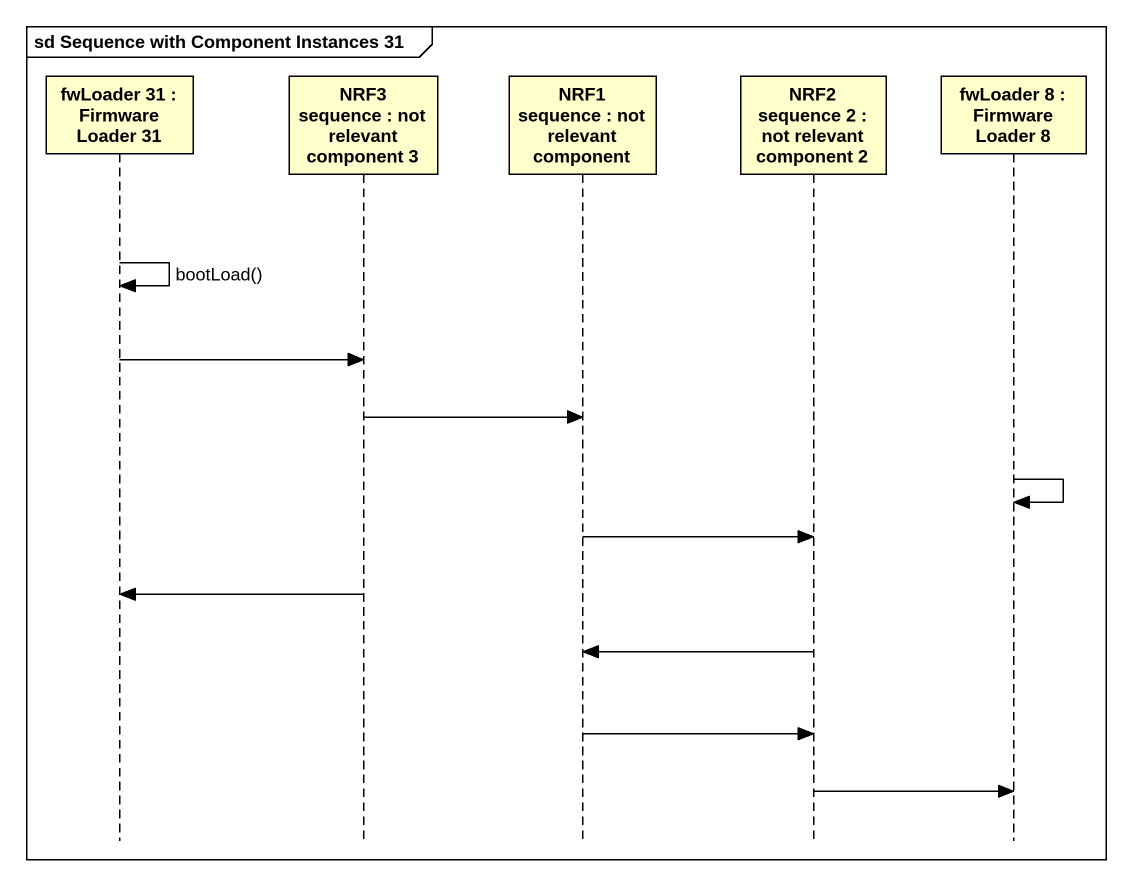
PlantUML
@startuml
mainframe sd Sequence with Component Instances 31
hide footbox
participant "fwLoader 31 : Firmware Loader 31" as fwLoader_31
participant "NRF3 sequence : not relevant component 3" as NRF3_sequence
participant "NRF1 sequence : not relevant component" as NRF1_sequence
participant "NRF2 sequence 2 : not relevant component 2" as NRF2_sequence_2
participant "fwLoader 8 : Firmware Loader 8" as fwLoader_8

fwLoader_31 -> fwLoader_31 : bootLoad()
fwLoader_31 -> NRF3_sequence
NRF3_sequence -> NRF1_sequence
fwLoader_8 -> fwLoader_8
NRF1_sequence -> NRF2_sequence_2
NRF3_sequence -> fwLoader_31
NRF2_sequence_2 -> NRF1_sequence
NRF1_sequence -> NRF2_sequence_2
NRF2_sequence_2 -> fwLoader_8
@enduml
